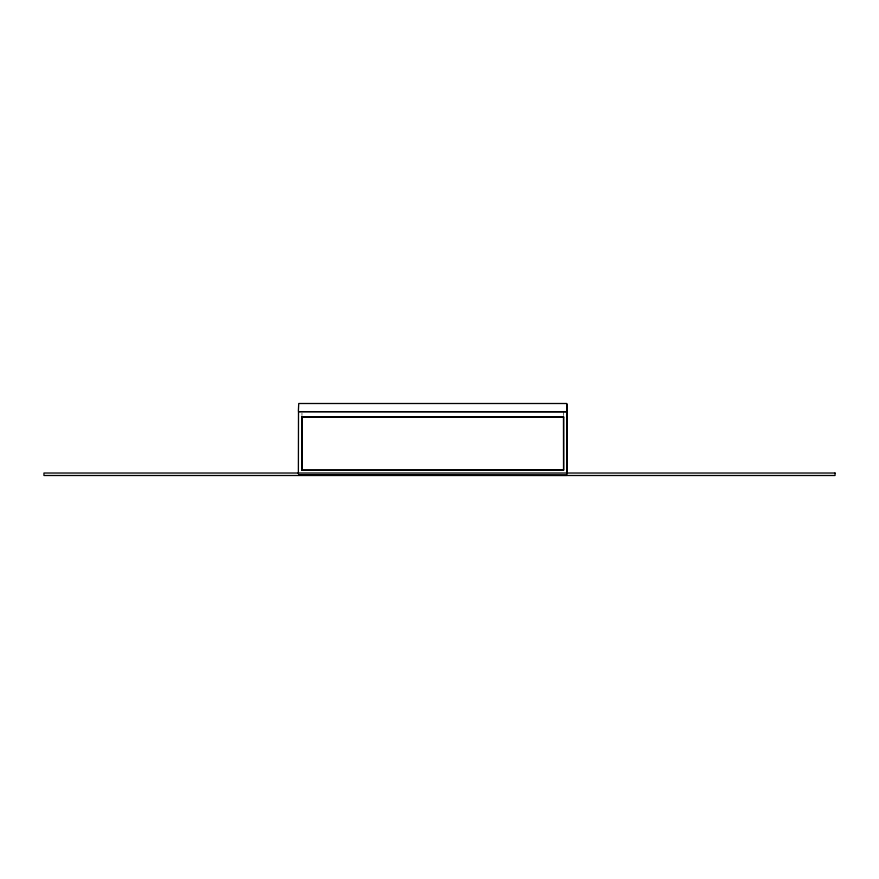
<?xml version="1.0" encoding="UTF-8"?>
<svg xmlns="http://www.w3.org/2000/svg" width="879" height="879" viewBox="0 0 879 879"><rect width="100%" height="100%" fill="white"/><g stroke="black" fill="none" stroke-linecap="round" stroke-linejoin="round"><path stroke-width="0.66" stroke-dasharray="4.39 3.3" d="M563.45 411.921L563.45 415.591M301.958 413.141L301.958 415.591"/><path stroke-width="1.32" d="M298.377 473.847L298.508 411.647L566.9 411.647L567.032 473.847M301.838 470.155L301.838 416.888L563.571 416.888L563.571 470.155L301.838 470.155L301.958 416.811L563.626 417.085M566.9 473.847L566.9 411.647M567.032 404.054L567.032 411.108L566.669 403.505L298.739 403.505L298.377 411.108M563.571 416.888L563.626 469.957M566.9 475.385L298.508 475.198L567.032 475.198M566.9 411.844L298.508 411.647M563.571 470.155L301.958 470.232M301.838 416.888L563.45 416.811M835.05 473.023L43.95 473.023L43.95 475.495L835.05 475.495L835.05 473.023"/></g></svg>
